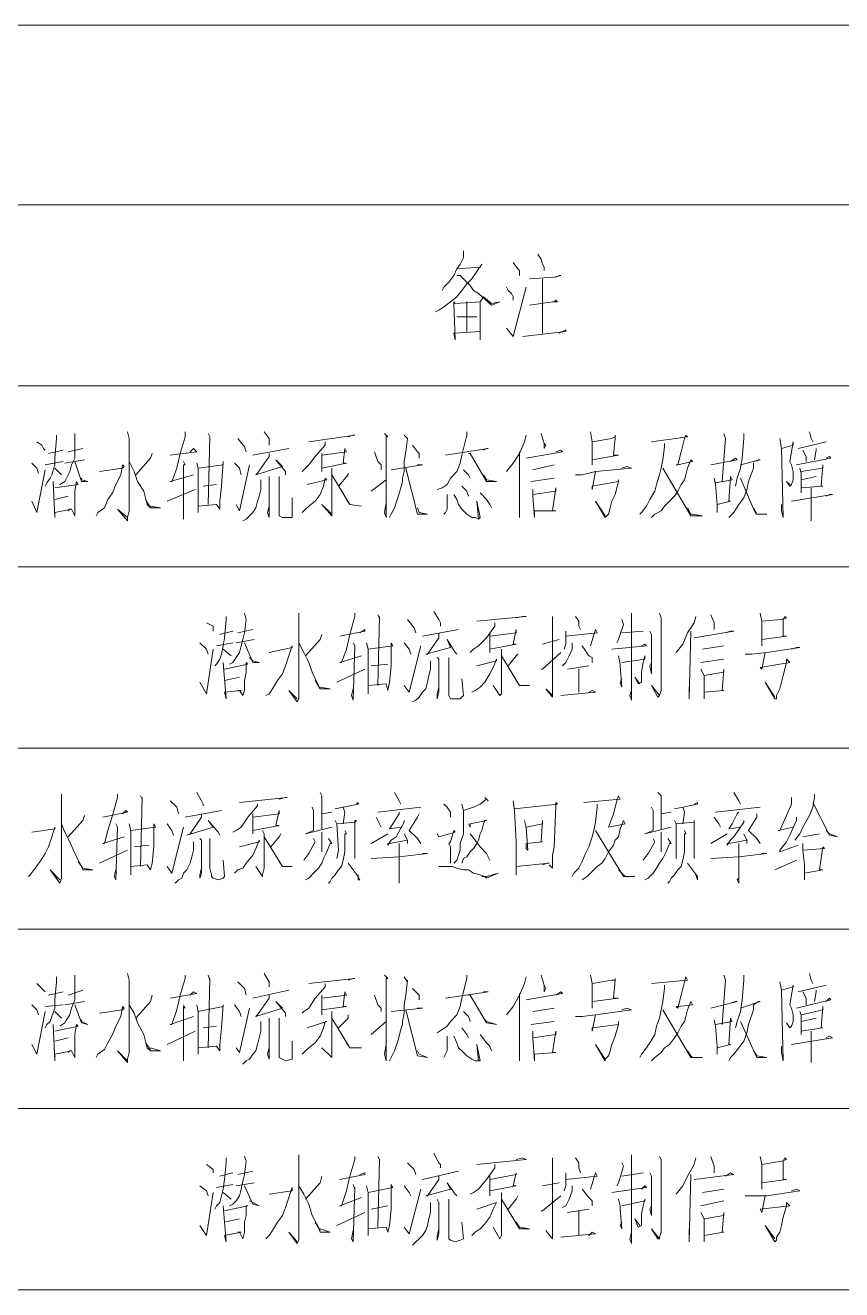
# Model space of a CAD drawing. Header units: millimetres. Extents: x 201 to 11482, y -7821 to 251.
# Drawn here: x 3479.3 to 3510.76, y -5515.76 to -5466.99 of the extents above; entities that cross this region are included whole.
import ezdxf

# ---------------------------------------------------------------- set-up
doc = ezdxf.new("R2010")
doc.units = ezdxf.units.MM

msp = doc.modelspace()

# ---------------------------------------------------------------- linework, layer by layer
at = {"color": 0, "lineweight": 18}
for points in [[(3542.416, -5473.913), (3542.416, -5466.991), (3233.615, -5466.991), (3233.615, -5473.913), (3542.416, -5473.913)], [(3452.754, -5480.898), (3542.416, -5480.898), (3542.416, -5473.913)], [(3496.188, -5475.691), (3496.188, -5475.945), (3496.061, -5476.199), (3495.934, -5476.389), (3495.807, -5476.643), (3495.616, -5476.897), (3495.426, -5477.088), (3495.362, -5477.215)], [(3498.093, -5476.135), (3498.283, -5476.389), (3498.347, -5476.453), (3498.347, -5476.643)], [(3499.045, -5475.818), (3499.172, -5476.008), (3499.236, -5476.199), (3499.299, -5476.326), (3499.299, -5476.453)], [(3495.934, -5476.389), (3496.823, -5476.326), (3496.886, -5476.199), (3496.505, -5476.77), (3496.315, -5476.961), (3496.124, -5477.215), (3495.934, -5477.469), (3495.68, -5477.659), (3495.426, -5477.85), (3495.235, -5477.977), (3495.108, -5478.04)], [(3495.934, -5476.643), (3496.061, -5476.643), (3496.315, -5476.897), (3496.442, -5477.024), (3496.569, -5477.215), (3496.759, -5477.342), (3497.267, -5477.786), (3497.585, -5477.659), (3497.267, -5477.723), (3496.95, -5477.469), (3496.823, -5477.659), (3495.87, -5477.723), (3495.807, -5477.659), (3495.807, -5477.723), (3495.87, -5479.12), (3495.807, -5478.866), (3495.87, -5478.866), (3496.823, -5478.802), (3496.823, -5479.12), (3496.823, -5477.659)], [(3498.728, -5476.77), (3499.68, -5476.707), (3499.934, -5476.643), (3499.871, -5476.643), (3499.744, -5476.707)], [(3497.839, -5478.675), (3498.093, -5478.993), (3498.601, -5477.088)], [(3497.839, -5477.088), (3497.902, -5477.215), (3498.029, -5477.342), (3498.093, -5477.469), (3498.093, -5477.596)], [(3499.236, -5476.77), (3499.236, -5478.866)], [(3498.728, -5477.786), (3499.617, -5477.659), (3499.807, -5477.659), (3499.744, -5477.596), (3499.68, -5477.659)], [(3496.315, -5477.659), (3496.315, -5478.802)], [(3495.934, -5478.231), (3496.696, -5478.231)], [(3498.474, -5478.993), (3500.125, -5478.802), (3500.125, -5478.739), (3499.871, -5478.866)], [(3452.754, -5487.883), (3542.416, -5487.883), (3542.416, -5480.898)], [(3480.503, -5482.803), (3480.503, -5482.93), (3480.44, -5483.692), (3480.44, -5483.946), (3480.313, -5484.327), (3480.249, -5484.454), (3480.122, -5484.644), (3480.059, -5484.771)], [(3481.202, -5482.739), (3481.202, -5482.93), (3481.202, -5483.438), (3481.202, -5483.692), (3481.075, -5483.946), (3481.011, -5484.2), (3480.884, -5484.454), (3480.821, -5484.581), (3480.63, -5484.708)], [(3483.234, -5482.676), (3483.297, -5482.93), (3483.297, -5485.724), (3483.234, -5485.978), (3483.234, -5486.105), (3482.853, -5485.66), (3483.234, -5485.978)], [(3485.456, -5482.676), (3485.456, -5482.866), (3485.266, -5483.501), (3485.139, -5484.073), (3484.948, -5484.581), (3484.885, -5484.581), (3485.774, -5484.327)], [(3486.345, -5482.739), (3486.409, -5482.866), (3486.409, -5482.866), (3486.345, -5485.47)], [(3487.488, -5482.93), (3487.742, -5483.247), (3487.806, -5483.438)], [(3488.504, -5482.676), (3488.695, -5482.93), (3488.695, -5483.057), (3488.695, -5483.184)], [(3490.219, -5483.057), (3491.997, -5482.803), (3491.933, -5482.803), (3491.743, -5482.866)], [(3493.14, -5482.739), (3493.267, -5482.866), (3493.203, -5482.803), (3493.203, -5485.978), (3493.14, -5485.787), (3493.203, -5485.406)], [(3493.902, -5482.803), (3494.029, -5482.93), (3494.029, -5482.93), (3493.965, -5483.438), (3493.902, -5483.819), (3493.902, -5484.2), (3493.838, -5484.454), (3493.838, -5484.581), (3493.775, -5484.835), (3493.648, -5485.216), (3493.521, -5485.597), (3493.394, -5485.851), (3493.33, -5485.978)], [(3496.315, -5482.676), (3496.315, -5482.866), (3496.315, -5482.803), (3496.124, -5483.565), (3496.061, -5483.882), (3495.934, -5484.2), (3495.68, -5484.454), (3495.553, -5484.708), (3495.362, -5484.835), (3495.172, -5484.898)], [(3498.601, -5482.803), (3498.537, -5483.057), (3498.347, -5483.501), (3498.093, -5483.882), (3497.839, -5484.2)], [(3499.172, -5482.739), (3499.299, -5483.12), (3499.363, -5483.184), (3499.299, -5483.311), (3499.299, -5483.12)], [(3501.077, -5482.676), (3501.141, -5483.057), (3501.141, -5483.946), (3501.141, -5483.755), (3502.157, -5483.565), (3501.966, -5483.565), (3502.03, -5482.93), (3502.03, -5482.803), (3502.03, -5482.866), (3501.903, -5482.93), (3501.141, -5483.057)], [(3503.427, -5483.057), (3504.824, -5482.866), (3504.76, -5482.803), (3504.697, -5482.93), (3504.57, -5483.438), (3504.443, -5483.946), (3504.379, -5483.946), (3504.443, -5483.946), (3505.014, -5483.819), (3504.951, -5483.755), (3504.824, -5484.073), (3504.76, -5484.327), (3504.697, -5484.517), (3504.57, -5484.708), (3504.443, -5484.962), (3504.316, -5485.152), (3504.125, -5485.343), (3503.935, -5485.533), (3503.808, -5485.724), (3503.554, -5485.851), (3503.427, -5485.978)], [(3506.221, -5482.739), (3506.284, -5482.93), (3506.157, -5484.581)], [(3506.983, -5482.739), (3506.983, -5482.93), (3506.919, -5483.692), (3506.856, -5484.073), (3506.729, -5484.454), (3506.665, -5484.771)], [(3508.38, -5482.93), (3508.443, -5483.311), (3508.507, -5485.978), (3508.443, -5485.724), (3508.443, -5485.47)], [(3509.523, -5482.676), (3509.586, -5482.93), (3509.65, -5483.057)], [(3479.741, -5483.057), (3479.932, -5483.184), (3479.995, -5483.311), (3480.059, -5483.374)], [(3480.186, -5483.501), (3480.757, -5483.374)], [(3480.948, -5483.438), (3481.519, -5483.311)], [(3484.885, -5483.565), (3485.901, -5483.438), (3485.774, -5483.311), (3485.647, -5483.438)], [(3488.06, -5483.565), (3489.457, -5483.311)], [(3490.854, -5483.057), (3490.854, -5483.184), (3490.473, -5483.628), (3490.219, -5483.946), (3490.028, -5484.136), (3489.965, -5484.2)], [(3490.727, -5483.501), (3490.727, -5484.2), (3490.727, -5484.073), (3491.679, -5483.882), (3491.552, -5483.882), (3491.616, -5483.311), (3491.679, -5483.438), (3490.727, -5483.565)], [(3492.759, -5483.438), (3492.886, -5483.819), (3493.013, -5483.946), (3493.013, -5484.136)], [(3494.219, -5483.184), (3494.41, -5483.438), (3494.473, -5483.501), (3494.473, -5483.692)], [(3495.489, -5483.565), (3497.14, -5483.311), (3497.077, -5483.311), (3496.95, -5483.374)], [(3498.347, -5483.438), (3498.347, -5485.978), (3498.347, -5485.851), (3498.347, -5485.533)], [(3498.601, -5483.692), (3499.998, -5483.438), (3499.934, -5483.374), (3499.744, -5483.438)], [(3503.935, -5483.12), (3503.935, -5483.247), (3503.871, -5483.755), (3503.808, -5484.073), (3503.744, -5484.327), (3503.617, -5484.708), (3503.554, -5484.962), (3503.363, -5485.279), (3503.236, -5485.533), (3503.046, -5485.787), (3502.982, -5485.851)], [(3508.443, -5483.311), (3508.888, -5483.184), (3508.888, -5483.057), (3508.761, -5483.819), (3508.824, -5483.946), (3508.888, -5484.2), (3508.888, -5484.517), (3508.824, -5484.708), (3508.761, -5484.771), (3508.634, -5484.581), (3508.761, -5484.708)], [(3509.078, -5483.311), (3510.158, -5483.057)], [(3509.269, -5483.374), (3509.396, -5483.628), (3509.396, -5483.819)], [(3509.777, -5483.311), (3509.777, -5483.374), (3509.713, -5483.755)], [(3479.551, -5483.882), (3479.741, -5484.073), (3479.805, -5484.263)], [(3480.757, -5483.819), (3480.059, -5483.946)], [(3481.583, -5483.755), (3480.821, -5483.882)], [(3481.202, -5483.819), (3481.456, -5484.581), (3481.71, -5484.581), (3481.456, -5484.517), (3481.456, -5484.454)], [(3482.154, -5484.2), (3483.043, -5484.073), (3483.107, -5484.009), (3483.043, -5483.946), (3482.98, -5484.327), (3482.789, -5484.708), (3482.662, -5485.025), (3482.472, -5485.279), (3482.345, -5485.597), (3482.091, -5485.787), (3482.027, -5485.914)], [(3483.297, -5483.819), (3483.488, -5484.2), (3483.615, -5484.581), (3483.869, -5484.962), (3483.996, -5485.47), (3484.123, -5485.597), (3484.504, -5485.597), (3484.123, -5485.533)], [(3484.186, -5483.501), (3484.123, -5483.692), (3483.551, -5484.327)], [(3485.393, -5483.819), (3485.456, -5483.946), (3485.393, -5483.946), (3485.393, -5486.041), (3485.393, -5485.851), (3485.393, -5485.597)], [(3485.901, -5483.882), (3485.964, -5484.073), (3485.964, -5485.787), (3485.964, -5485.533), (3486.663, -5485.47), (3486.79, -5485.66), (3486.79, -5485.343), (3486.853, -5484.771), (3486.917, -5483.819), (3486.917, -5483.946), (3485.964, -5484.073)], [(3487.361, -5483.882), (3487.552, -5484.073), (3487.615, -5484.327)], [(3487.425, -5485.47), (3487.552, -5485.724), (3487.933, -5483.946)], [(3488.695, -5483.501), (3488.695, -5483.628), (3488.25, -5484.263), (3488.187, -5484.327), (3489.203, -5484.009), (3488.949, -5483.755), (3489.33, -5484.2), (3489.33, -5484.327)], [(3493.394, -5484.136), (3494.6, -5483.946), (3494.537, -5483.946), (3494.41, -5483.946)], [(3496.378, -5483.501), (3496.442, -5483.501), (3497.077, -5484.581), (3497.077, -5484.581), (3497.458, -5484.581), (3497.077, -5484.517), (3496.95, -5484.327)], [(3498.855, -5484.136), (3499.68, -5483.946)], [(3505.713, -5483.946), (3506.729, -5483.755), (3506.665, -5483.692), (3506.475, -5483.819)], [(3507.364, -5483.882), (3507.364, -5484.073), (3507.173, -5484.581), (3507.11, -5484.898), (3506.983, -5485.216), (3506.792, -5485.47), (3506.602, -5485.787), (3506.475, -5485.914), (3506.411, -5485.978)], [(3506.856, -5483.946), (3507.618, -5483.755), (3507.554, -5483.755), (3507.364, -5483.819)], [(3509.015, -5483.946), (3510.348, -5483.692), (3510.285, -5483.628), (3510.158, -5483.692)], [(3509.142, -5484.073), (3509.205, -5484.263), (3509.205, -5484.517), (3509.205, -5485.025), (3509.205, -5484.835), (3510.031, -5484.771), (3509.967, -5484.771), (3510.031, -5483.946), (3510.031, -5484.073), (3509.205, -5484.2)], [(3479.551, -5485.343), (3479.741, -5485.787), (3480.059, -5484.136)], [(3480.44, -5484.073), (3480.694, -5484.327)], [(3488.695, -5484.39), (3488.695, -5484.517), (3488.695, -5485.724), (3488.695, -5485.978), (3488.631, -5485.787), (3488.695, -5485.533)], [(3489.076, -5484.39), (3489.076, -5485.597), (3489.076, -5485.787), (3489.076, -5485.914), (3489.203, -5485.978), (3489.33, -5485.978), (3489.584, -5485.978), (3489.584, -5485.914), (3489.584, -5485.216)], [(3491.108, -5484.073), (3491.108, -5484.2), (3491.108, -5485.597), (3491.108, -5485.787), (3491.108, -5485.914), (3490.727, -5485.47), (3491.108, -5485.851)], [(3491.108, -5484.327), (3491.806, -5485.47), (3492.251, -5485.533), (3491.806, -5485.47), (3491.679, -5485.279)], [(3491.743, -5484.263), (3491.743, -5484.327), (3491.362, -5484.771)], [(3493.965, -5484.073), (3494.41, -5485.851), (3494.791, -5485.851), (3494.473, -5485.787), (3494.41, -5485.597)], [(3496.188, -5484.136), (3496.378, -5484.327), (3496.442, -5484.454)], [(3500.506, -5484.327), (3500.76, -5484.327), (3501.268, -5484.2), (3502.665, -5484.073), (3502.474, -5484.009), (3502.284, -5484.073)], [(3501.268, -5484.2), (3501.141, -5484.898), (3501.141, -5484.771), (3502.157, -5484.581), (3502.157, -5484.517), (3502.157, -5484.581), (3502.03, -5485.089), (3501.903, -5485.343), (3501.839, -5485.597), (3501.776, -5485.851), (3501.649, -5485.978), (3501.649, -5485.978), (3501.268, -5485.343), (3501.649, -5485.914)], [(3503.871, -5484.073), (3504.951, -5485.914), (3505.395, -5485.914), (3505.014, -5485.851), (3504.951, -5485.851), (3504.824, -5485.597)], [(3505.84, -5484.454), (3505.903, -5484.708), (3505.967, -5485.47), (3505.967, -5485.787), (3505.967, -5485.47), (3506.475, -5485.343), (3506.411, -5485.343), (3506.475, -5484.39), (3506.538, -5484.517), (3505.903, -5484.644)], [(3509.777, -5484.39), (3509.205, -5484.517)], [(3480.376, -5484.581), (3480.44, -5485.978), (3480.44, -5485.787), (3481.075, -5485.66), (3481.011, -5485.66), (3480.948, -5485.724)], [(3480.44, -5484.835), (3481.329, -5484.708), (3481.265, -5484.581), (3481.202, -5484.962), (3481.202, -5485.279), (3481.202, -5485.533), (3481.202, -5485.724), (3481.202, -5485.914), (3481.075, -5485.66)], [(3484.758, -5485.343), (3485.837, -5484.898)], [(3486.155, -5484.771), (3486.663, -5484.708)], [(3488.377, -5484.517), (3488.377, -5484.644), (3488.377, -5484.898), (3488.314, -5485.152), (3488.25, -5485.343), (3488.187, -5485.597), (3488.06, -5485.787), (3487.933, -5485.914), (3487.806, -5486.041), (3487.679, -5486.105)], [(3490.155, -5484.708), (3490.917, -5484.517), (3490.854, -5484.454), (3490.79, -5484.771), (3490.663, -5485.089), (3490.473, -5485.343), (3490.219, -5485.533), (3490.092, -5485.66), (3489.965, -5485.787)], [(3492.632, -5484.962), (3493.203, -5484.517)], [(3496.124, -5484.771), (3496.315, -5484.962), (3496.378, -5485.152)], [(3499.68, -5484.454), (3498.791, -5484.581)], [(3498.855, -5484.898), (3498.855, -5485.152), (3498.918, -5485.978), (3498.918, -5485.724), (3499.744, -5485.724), (3499.617, -5485.724), (3499.744, -5484.835), (3499.744, -5484.962), (3498.855, -5485.089)], [(3506.856, -5484.454), (3507.237, -5485.343), (3507.427, -5485.787), (3507.491, -5485.851), (3507.872, -5485.851), (3507.491, -5485.851), (3507.364, -5485.597)], [(3509.586, -5484.835), (3509.586, -5486.105), (3509.586, -5485.851), (3509.586, -5485.724)], [(3480.948, -5485.152), (3480.44, -5485.279)], [(3483.932, -5485.279), (3484.123, -5485.597)], [(3495.553, -5485.089), (3495.553, -5485.47), (3495.553, -5485.66), (3495.489, -5485.787), (3495.426, -5485.851)], [(3495.807, -5485.089), (3495.934, -5485.279), (3495.997, -5485.47), (3495.997, -5485.47), (3496.124, -5485.66), (3496.251, -5485.787), (3496.315, -5485.851), (3496.505, -5485.978), (3496.632, -5485.978), (3496.759, -5486.041), (3496.823, -5485.978), (3496.696, -5485.343), (3496.759, -5486.041)], [(3496.823, -5485.025), (3497.077, -5485.279), (3497.204, -5485.47), (3497.267, -5485.597)], [(3508.824, -5485.343), (3510.412, -5485.089), (3510.285, -5485.089), (3510.158, -5485.152)], [(3452.754, -5494.868), (3542.416, -5494.868), (3542.416, -5487.883)], [(3487.044, -5489.788), (3487.044, -5489.915), (3486.98, -5490.613), (3486.917, -5490.931), (3486.853, -5491.248), (3486.79, -5491.439), (3486.663, -5491.629), (3486.599, -5491.693)], [(3487.742, -5489.661), (3487.806, -5489.915), (3487.742, -5490.423), (3487.679, -5490.677), (3487.615, -5490.931), (3487.552, -5491.185), (3487.425, -5491.375), (3487.298, -5491.566), (3487.171, -5491.629)], [(3489.838, -5489.661), (3489.838, -5489.915), (3489.838, -5492.709), (3489.838, -5492.963), (3489.774, -5493.09), (3489.457, -5492.645), (3489.774, -5492.963)], [(3491.997, -5489.661), (3491.997, -5489.788), (3491.806, -5490.486), (3491.679, -5491.058), (3491.489, -5491.566), (3491.425, -5491.566), (3492.251, -5491.312)], [(3492.886, -5489.724), (3492.949, -5489.851), (3492.949, -5489.788), (3492.886, -5492.455)], [(3495.045, -5489.597), (3495.235, -5489.915), (3495.299, -5490.042), (3495.299, -5490.169)], [(3496.696, -5489.978), (3498.601, -5489.788), (3498.474, -5489.788), (3498.22, -5489.851)], [(3499.617, -5489.788), (3499.617, -5489.915), (3499.617, -5492.709), (3499.617, -5492.836), (3499.617, -5492.899), (3499.363, -5492.582), (3499.617, -5492.836)], [(3500.506, -5489.788), (3500.633, -5489.978), (3500.633, -5490.042), (3500.633, -5490.169), (3500.696, -5490.296)], [(3502.665, -5489.661), (3502.665, -5489.788), (3502.665, -5493.026), (3502.601, -5492.836), (3502.665, -5492.645)], [(3503.744, -5489.661), (3503.808, -5489.851), (3503.808, -5492.455), (3503.808, -5492.645), (3503.744, -5492.836), (3503.744, -5492.836), (3503.681, -5492.899), (3503.427, -5492.455), (3503.744, -5492.836)], [(3505.141, -5489.788), (3505.078, -5490.042), (3504.824, -5490.423), (3504.633, -5490.867), (3504.379, -5491.185)], [(3505.713, -5489.724), (3505.84, -5490.042), (3505.84, -5490.169), (3505.84, -5490.296), (3505.84, -5490.042)], [(3507.618, -5489.661), (3507.681, -5489.978), (3507.681, -5490.931), (3507.681, -5490.677), (3508.634, -5490.55), (3508.507, -5490.55), (3508.507, -5489.915), (3508.57, -5489.788), (3508.634, -5489.851), (3508.443, -5489.915), (3507.681, -5489.978)], [(3486.282, -5490.042), (3486.536, -5490.169), (3486.536, -5490.296), (3486.536, -5490.359)], [(3487.488, -5490.423), (3488.06, -5490.296)], [(3491.425, -5490.55), (3492.378, -5490.359), (3492.378, -5490.296), (3492.187, -5490.423)], [(3494.029, -5489.915), (3494.283, -5490.232), (3494.346, -5490.423)], [(3494.6, -5490.55), (3495.997, -5490.296)], [(3497.394, -5490.042), (3497.394, -5490.169), (3497.077, -5490.613), (3496.759, -5490.931), (3496.569, -5491.058), (3496.442, -5491.185)], [(3497.204, -5490.423), (3497.204, -5491.185), (3497.204, -5491.058), (3498.22, -5490.867), (3498.093, -5490.867), (3498.22, -5490.296), (3498.22, -5490.423), (3497.204, -5490.55)], [(3500.125, -5490.55), (3501.331, -5490.423), (3501.268, -5490.296), (3501.077, -5490.931)], [(3502.284, -5489.915), (3502.347, -5490.105), (3502.157, -5490.677), (3502.093, -5490.804)], [(3486.79, -5490.486), (3487.298, -5490.359)], [(3488.123, -5490.677), (3487.425, -5490.804)], [(3490.727, -5490.486), (3490.663, -5490.677), (3490.092, -5491.312)], [(3495.235, -5490.423), (3495.235, -5490.613), (3494.791, -5491.248), (3494.727, -5491.248), (3495.68, -5490.994), (3495.553, -5490.677), (3495.87, -5491.185), (3495.934, -5491.248)], [(3499.236, -5490.867), (3499.871, -5490.677)], [(3500.125, -5490.359), (3500.125, -5490.55), (3500.125, -5490.677), (3500.125, -5490.867), (3500.061, -5491.058)], [(3502.284, -5490.423), (3503.109, -5490.359)], [(3503.363, -5490.359), (3503.427, -5490.486), (3503.427, -5492.01), (3503.363, -5491.693), (3503.427, -5491.566)], [(3504.951, -5490.359), (3504.887, -5492.963), (3504.887, -5492.836), (3504.887, -5492.518)], [(3505.078, -5490.613), (3506.602, -5490.359), (3506.475, -5490.359), (3506.284, -5490.423)], [(3486.028, -5490.804), (3486.282, -5491.058), (3486.345, -5491.248)], [(3486.028, -5492.328), (3486.282, -5492.772), (3486.536, -5491.058)], [(3487.298, -5490.804), (3486.663, -5490.931)], [(3486.917, -5491.058), (3487.234, -5491.312)], [(3487.742, -5490.804), (3488.06, -5491.566), (3488.314, -5491.566), (3488.06, -5491.502), (3487.933, -5491.375)], [(3488.695, -5491.185), (3489.584, -5490.994), (3489.584, -5490.994), (3489.584, -5490.931), (3489.457, -5491.312), (3489.33, -5491.693), (3489.203, -5492.01), (3489.012, -5492.264), (3488.822, -5492.582), (3488.695, -5492.772), (3488.568, -5492.836)], [(3489.838, -5490.804), (3490.028, -5491.185), (3490.219, -5491.566), (3490.346, -5491.947), (3490.6, -5492.455), (3490.663, -5492.582), (3491.044, -5492.582), (3490.663, -5492.518)], [(3491.933, -5490.804), (3491.997, -5490.931), (3491.933, -5493.026), (3491.87, -5492.836), (3491.933, -5492.582)], [(3492.441, -5490.804), (3492.505, -5491.058), (3492.505, -5492.772), (3492.505, -5492.455), (3493.203, -5492.391), (3493.267, -5492.645), (3493.33, -5492.328), (3493.394, -5491.693), (3493.394, -5490.804), (3493.457, -5490.931), (3492.505, -5491.058)], [(3493.902, -5490.804), (3494.092, -5491.058), (3494.156, -5491.248)], [(3493.902, -5492.455), (3494.092, -5492.709), (3494.537, -5490.931)], [(3497.648, -5491.058), (3497.648, -5491.185), (3497.648, -5492.582), (3497.648, -5492.772), (3497.585, -5492.836), (3497.331, -5492.455), (3497.585, -5492.836)], [(3498.283, -5491.248), (3498.22, -5491.312), (3497.902, -5491.693)], [(3499.172, -5491.82), (3499.236, -5491.82), (3499.934, -5491.185)], [(3500.379, -5490.804), (3500.379, -5491.058), (3500.252, -5491.312), (3500.125, -5491.566), (3499.998, -5491.693)], [(3500.76, -5490.931), (3501.014, -5491.312), (3501.141, -5491.375), (3501.141, -5491.566)], [(3501.903, -5491.058), (3503.236, -5490.931), (3503.173, -5490.867), (3503.046, -5490.931)], [(3505.395, -5491.058), (3506.221, -5490.931)], [(3507.046, -5491.248), (3507.3, -5491.248), (3507.872, -5491.185), (3509.142, -5490.994), (3509.015, -5490.994), (3508.824, -5491.058)], [(3507.808, -5491.185), (3507.681, -5491.82), (3507.618, -5491.756), (3508.761, -5491.566), (3508.634, -5491.439), (3508.634, -5491.566), (3508.507, -5492.074), (3508.443, -5492.328), (3508.38, -5492.582), (3508.253, -5492.836), (3508.253, -5492.963), (3508.189, -5492.963), (3507.808, -5492.328), (3508.189, -5492.899)], [(3486.917, -5491.566), (3487.044, -5492.963), (3486.98, -5492.709), (3487.615, -5492.645), (3487.552, -5492.645), (3487.488, -5492.645)], [(3486.98, -5491.82), (3487.869, -5491.629), (3487.806, -5491.566), (3487.806, -5491.947), (3487.742, -5492.264), (3487.742, -5492.518), (3487.742, -5492.645), (3487.679, -5492.836), (3487.552, -5492.645)], [(3492.632, -5491.693), (3493.267, -5491.629)], [(3494.918, -5491.502), (3494.918, -5491.629), (3494.918, -5491.82), (3494.854, -5492.074), (3494.791, -5492.328), (3494.727, -5492.582), (3494.6, -5492.709), (3494.473, -5492.899), (3494.346, -5493.026), (3494.219, -5493.09)], [(3495.172, -5491.375), (3495.235, -5491.439), (3495.235, -5492.709), (3495.172, -5492.963), (3495.172, -5492.772), (3495.235, -5492.518)], [(3495.616, -5491.375), (3495.616, -5492.582), (3495.616, -5492.772), (3495.616, -5492.836), (3495.68, -5492.963), (3495.87, -5492.963), (3496.061, -5492.963), (3496.188, -5492.836), (3496.124, -5492.201)], [(3496.696, -5491.693), (3497.458, -5491.502), (3497.458, -5491.439), (3497.331, -5491.756), (3497.204, -5492.01), (3497.013, -5492.328), (3496.823, -5492.518), (3496.632, -5492.645), (3496.505, -5492.709)], [(3497.648, -5491.312), (3498.347, -5492.455), (3498.728, -5492.455), (3498.347, -5492.455), (3498.22, -5492.264)], [(3500.188, -5491.82), (3501.014, -5491.693)], [(3502.157, -5491.312), (3502.22, -5491.629), (3502.22, -5491.693), (3502.284, -5492.518), (3502.22, -5492.328), (3502.284, -5492.201)], [(3502.284, -5491.566), (3503.173, -5491.439), (3503.173, -5491.312), (3503.109, -5491.566), (3503.046, -5491.947), (3503.046, -5492.201), (3503.046, -5492.328), (3502.919, -5492.391), (3502.792, -5492.137), (3502.982, -5492.391)], [(3506.221, -5491.439), (3505.332, -5491.566)], [(3487.552, -5492.137), (3486.98, -5492.264)], [(3491.298, -5492.328), (3492.378, -5491.82)], [(3500.633, -5491.82), (3500.633, -5492.709)], [(3505.332, -5491.82), (3505.459, -5492.074), (3505.459, -5492.963), (3505.459, -5492.709), (3506.221, -5492.645), (3506.157, -5492.645), (3506.221, -5491.82), (3506.221, -5491.947), (3505.459, -5492.074)], [(3490.473, -5492.264), (3490.663, -5492.582)], [(3499.934, -5492.836), (3501.268, -5492.709), (3501.141, -5492.645), (3501.014, -5492.709)], [(3452.754, -5501.853), (3542.416, -5501.853), (3542.416, -5494.868)], [(3485.901, -5496.582), (3486.091, -5496.9), (3486.155, -5497.027), (3486.155, -5497.09)], [(3490.663, -5496.582), (3490.727, -5496.709), (3490.727, -5496.709), (3490.727, -5497.979)], [(3493.521, -5496.582), (3493.711, -5496.9), (3493.775, -5497.027)], [(3503.681, -5496.582), (3503.808, -5496.709), (3503.808, -5496.709), (3503.808, -5497.979)], [(3506.602, -5496.582), (3506.792, -5496.9), (3506.856, -5497.027)], [(3480.694, -5496.646), (3480.694, -5496.9), (3480.694, -5499.694), (3480.694, -5499.884), (3480.63, -5500.075), (3480.249, -5499.567), (3480.63, -5499.948)], [(3482.853, -5496.646), (3482.853, -5496.773), (3482.662, -5497.471), (3482.472, -5498.043), (3482.345, -5498.551), (3482.281, -5498.551), (3483.107, -5498.297)], [(3483.742, -5496.709), (3483.805, -5496.836), (3483.805, -5496.773), (3483.742, -5499.44)], [(3484.885, -5496.9), (3485.139, -5497.154), (3485.202, -5497.408)], [(3488.25, -5497.027), (3488.25, -5497.09), (3487.869, -5497.535), (3487.615, -5497.916), (3487.425, -5498.043), (3487.298, -5498.106)], [(3487.552, -5496.963), (3489.393, -5496.773), (3489.33, -5496.773), (3489.076, -5496.836)], [(3492.06, -5497.027), (3492.124, -5496.963), (3492.124, -5497.027), (3491.235, -5497.217), (3491.552, -5497.154), (3491.616, -5497.344), (3491.552, -5497.789)], [(3495.426, -5497.027), (3495.553, -5497.154), (3495.68, -5497.344), (3495.68, -5497.535)], [(3497.013, -5496.773), (3497.14, -5496.9), (3497.077, -5496.836), (3496.823, -5497.027), (3496.569, -5497.154), (3496.188, -5497.281), (3496.124, -5497.027), (3496.188, -5497.281), (3496.188, -5497.598), (3496.188, -5497.852), (3496.188, -5498.17), (3496.188, -5498.17), (3496.124, -5498.36), (3496.061, -5498.551), (3496.061, -5498.805), (3495.997, -5498.995), (3495.934, -5499.186), (3495.807, -5499.313)], [(3498.093, -5496.9), (3498.156, -5497.281), (3498.22, -5498.487), (3498.22, -5499.757), (3498.22, -5499.44), (3499.49, -5499.313), (3499.426, -5499.313), (3499.236, -5499.376)], [(3498.156, -5497.217), (3499.807, -5497.027), (3499.744, -5496.963), (3499.744, -5497.09), (3499.68, -5498.678), (3499.617, -5498.995), (3499.617, -5499.186), (3499.617, -5499.44), (3499.617, -5499.503), (3499.49, -5499.376)], [(3501.331, -5497.027), (3501.331, -5497.154), (3501.268, -5497.725), (3501.204, -5498.043), (3501.141, -5498.297), (3501.014, -5498.678), (3500.887, -5498.932), (3500.76, -5499.249), (3500.633, -5499.503), (3500.442, -5499.694), (3500.379, -5499.821)], [(3500.823, -5496.963), (3502.22, -5496.836), (3502.157, -5496.709), (3502.093, -5496.9), (3501.966, -5497.408), (3501.776, -5497.916), (3501.776, -5497.916), (3501.776, -5497.916), (3502.411, -5497.789), (3502.347, -5497.662), (3502.22, -5497.979), (3502.157, -5498.297), (3502.03, -5498.424), (3501.966, -5498.614), (3501.776, -5498.868), (3501.649, -5499.122), (3501.522, -5499.313), (3501.331, -5499.44), (3501.141, -5499.63), (3500.95, -5499.821), (3500.76, -5499.948)], [(3505.078, -5497.027), (3505.205, -5496.963), (3505.205, -5497.027), (3504.316, -5497.217), (3504.633, -5497.154), (3504.697, -5497.344), (3504.633, -5497.789)], [(3508.824, -5496.773), (3508.824, -5497.027), (3508.634, -5497.471), (3508.38, -5498.043), (3508.316, -5498.043), (3508.888, -5497.916)], [(3509.713, -5496.646), (3509.713, -5496.773), (3509.65, -5497.154), (3509.523, -5497.471), (3509.269, -5497.916), (3509.142, -5498.17), (3508.951, -5498.424)], [(3509.65, -5496.963), (3510.285, -5498.233), (3510.602, -5498.297), (3510.285, -5498.17), (3510.158, -5498.043)], [(3481.583, -5497.471), (3481.519, -5497.662), (3480.948, -5498.297)], [(3482.281, -5497.535), (3483.234, -5497.344), (3483.17, -5497.281), (3483.043, -5497.408)], [(3485.456, -5497.535), (3486.853, -5497.281)], [(3486.091, -5497.408), (3486.091, -5497.535), (3485.647, -5498.17), (3485.52, -5498.233), (3486.536, -5497.916), (3486.345, -5497.662), (3486.726, -5498.106), (3486.79, -5498.233)], [(3488.06, -5497.408), (3488.06, -5498.17), (3488.06, -5498.043), (3489.076, -5497.852), (3488.949, -5497.852), (3489.076, -5497.281), (3489.076, -5497.408), (3488.06, -5497.535)], [(3490.346, -5497.154), (3490.409, -5497.281), (3490.409, -5497.281), (3490.409, -5498.043), (3490.092, -5498.17), (3491.108, -5497.916)], [(3490.727, -5497.408), (3491.108, -5497.344)], [(3492.822, -5497.535), (3492.949, -5497.789), (3493.013, -5497.916)], [(3492.886, -5497.344), (3494.537, -5497.154)], [(3493.711, -5497.344), (3493.711, -5497.408), (3493.457, -5497.789), (3493.33, -5497.979), (3493.775, -5497.916)], [(3494.473, -5497.408), (3494.41, -5497.535), (3494.092, -5498.043), (3494.41, -5498.36), (3494.537, -5498.551)], [(3503.427, -5497.154), (3503.49, -5497.281), (3503.49, -5497.281), (3503.49, -5498.043), (3503.173, -5498.17), (3504.189, -5497.916)], [(3503.808, -5497.408), (3504.189, -5497.344)], [(3505.84, -5497.535), (3506.03, -5497.789), (3506.094, -5497.916)], [(3505.903, -5497.344), (3507.618, -5497.154)], [(3506.792, -5497.344), (3506.729, -5497.408), (3506.538, -5497.789), (3506.411, -5497.979), (3506.856, -5497.916)], [(3507.491, -5497.408), (3507.491, -5497.535), (3507.173, -5498.043), (3507.491, -5498.36), (3507.618, -5498.551)], [(3509.015, -5497.535), (3509.015, -5497.662), (3508.761, -5498.233), (3508.634, -5498.487), (3508.38, -5498.805), (3508.38, -5498.868), (3509.078, -5498.614)], [(3479.551, -5498.106), (3480.44, -5497.979), (3480.44, -5497.916), (3480.44, -5497.916), (3480.313, -5498.297), (3480.186, -5498.678), (3480.059, -5498.932), (3479.868, -5499.249), (3479.678, -5499.503), (3479.487, -5499.757), (3479.424, -5499.821)], [(3480.694, -5497.789), (3480.821, -5498.106), (3481.011, -5498.487), (3481.202, -5498.932), (3481.456, -5499.44), (3481.519, -5499.567), (3481.9, -5499.567), (3481.519, -5499.503)], [(3482.789, -5497.789), (3482.853, -5497.916), (3482.789, -5499.948), (3482.726, -5499.821), (3482.789, -5499.567)], [(3483.297, -5497.789), (3483.361, -5498.043), (3483.361, -5499.757), (3483.361, -5499.44), (3483.996, -5499.376), (3484.123, -5499.567), (3484.186, -5499.313), (3484.25, -5498.678), (3484.25, -5497.789), (3484.313, -5497.916), (3483.361, -5498.043)], [(3484.758, -5497.789), (3484.948, -5498.043), (3485.012, -5498.233)], [(3484.758, -5499.44), (3484.948, -5499.694), (3485.393, -5497.916)], [(3488.441, -5498.043), (3488.504, -5498.17), (3488.504, -5499.503), (3488.441, -5499.757), (3488.441, -5499.821), (3488.187, -5499.44), (3488.441, -5499.821)], [(3491.616, -5498.043), (3491.679, -5498.17), (3491.616, -5498.17), (3491.616, -5498.551), (3491.616, -5498.868), (3491.552, -5499.186), (3491.489, -5499.44), (3491.362, -5499.567), (3491.235, -5499.757), (3491.108, -5499.884), (3491.044, -5500.011), (3490.981, -5500.075)], [(3491.298, -5499.122), (3491.362, -5498.805), (3491.298, -5497.789), (3491.235, -5497.662), (3491.298, -5497.789), (3491.997, -5497.725), (3492.06, -5497.662), (3491.997, -5497.662), (3491.997, -5498.551), (3491.997, -5498.805), (3491.997, -5499.122)], [(3493.902, -5497.662), (3493.902, -5497.725), (3493.584, -5498.297), (3493.394, -5498.424), (3493.267, -5498.614), (3493.267, -5498.551), (3493.33, -5498.551), (3494.029, -5498.424), (3494.029, -5498.551), (3494.029, -5498.424), (3493.902, -5498.17)], [(3495.172, -5498.17), (3495.235, -5498.297), (3495.87, -5498.106), (3495.807, -5498.043), (3495.68, -5498.487), (3495.616, -5498.551), (3495.68, -5498.678), (3495.68, -5498.805), (3495.68, -5498.932), (3495.68, -5499.059), (3495.68, -5499.186), (3495.68, -5499.313)], [(3496.378, -5497.789), (3496.442, -5497.916), (3496.442, -5497.789), (3497.077, -5497.662), (3497.013, -5497.662), (3496.95, -5497.789), (3496.886, -5498.043), (3496.823, -5498.17), (3496.759, -5498.424), (3496.696, -5498.551), (3496.569, -5498.741), (3496.442, -5498.868), (3496.315, -5499.059), (3496.188, -5499.122), (3496.124, -5499.313)], [(3498.537, -5497.662), (3498.601, -5497.916), (3498.664, -5498.805), (3498.601, -5498.741), (3498.601, -5498.551), (3499.236, -5498.487), (3499.172, -5498.487), (3499.236, -5497.662), (3499.236, -5497.725), (3499.236, -5497.789), (3498.601, -5497.916)], [(3501.268, -5498.043), (3502.347, -5499.821), (3502.792, -5499.821), (3502.411, -5499.821), (3502.347, -5499.757), (3502.157, -5499.567)], [(3504.697, -5498.043), (3504.76, -5498.17), (3504.697, -5498.17), (3504.697, -5498.551), (3504.697, -5498.868), (3504.633, -5499.186), (3504.57, -5499.44), (3504.443, -5499.567), (3504.316, -5499.757), (3504.189, -5499.884), (3504.125, -5500.011), (3504.062, -5500.075)], [(3504.379, -5499.122), (3504.379, -5498.805), (3504.379, -5497.789), (3504.316, -5497.662), (3504.379, -5497.789), (3505.078, -5497.725), (3505.078, -5497.662), (3505.078, -5498.551), (3505.078, -5498.805), (3505.078, -5499.122)], [(3506.983, -5497.662), (3506.983, -5497.725), (3506.602, -5498.297), (3506.475, -5498.424), (3506.348, -5498.614), (3506.348, -5498.551), (3506.411, -5498.551), (3507.11, -5498.424), (3507.11, -5498.551), (3507.11, -5498.424), (3506.983, -5498.17)], [(3485.774, -5498.487), (3485.774, -5498.551), (3485.774, -5498.805), (3485.71, -5499.059), (3485.647, -5499.313), (3485.52, -5499.567), (3485.393, -5499.694), (3485.329, -5499.884), (3485.202, -5499.948), (3485.075, -5500.075)], [(3486.028, -5498.36), (3486.091, -5498.424), (3486.091, -5499.694), (3486.028, -5499.884), (3486.028, -5499.757), (3486.091, -5499.503)], [(3486.409, -5498.36), (3486.409, -5499.503), (3486.472, -5499.757), (3486.472, -5499.821), (3486.536, -5499.884), (3486.726, -5499.948), (3486.917, -5499.884), (3486.98, -5499.821), (3486.917, -5499.186)], [(3487.552, -5498.678), (3488.314, -5498.487), (3488.314, -5498.424), (3488.187, -5498.741), (3488.06, -5498.995), (3487.806, -5499.313), (3487.679, -5499.503), (3487.488, -5499.567), (3487.361, -5499.694)], [(3488.504, -5498.297), (3489.203, -5499.44), (3489.584, -5499.44), (3489.203, -5499.44), (3489.076, -5499.249)], [(3489.139, -5498.17), (3489.076, -5498.297), (3488.758, -5498.678)], [(3490.409, -5498.36), (3490.473, -5498.487), (3490.219, -5498.932), (3490.028, -5499.186)], [(3490.981, -5498.36), (3491.108, -5498.551), (3491.044, -5498.551), (3490.917, -5498.868), (3490.79, -5499.122), (3490.727, -5499.313), (3490.6, -5499.503), (3490.409, -5499.694), (3490.219, -5499.884), (3490.092, -5499.948)], [(3490.727, -5498.106), (3490.727, -5498.233), (3490.727, -5498.868), (3490.727, -5498.805)], [(3492.632, -5498.551), (3493.267, -5498.17)], [(3493.711, -5498.551), (3493.711, -5498.678), (3493.711, -5499.884), (3493.711, -5500.075), (3493.711, -5499.948), (3493.711, -5499.884)], [(3496.442, -5498.17), (3496.632, -5498.424), (3496.823, -5498.678), (3497.077, -5498.932), (3497.204, -5499.186)], [(3503.49, -5498.36), (3503.554, -5498.487), (3503.3, -5498.932), (3503.109, -5499.186)], [(3504.062, -5498.36), (3504.189, -5498.551), (3504.125, -5498.551), (3503.998, -5498.868), (3503.871, -5499.122), (3503.744, -5499.313), (3503.617, -5499.503), (3503.49, -5499.694), (3503.3, -5499.884), (3503.173, -5499.948)], [(3503.808, -5498.106), (3503.808, -5498.233), (3503.808, -5498.868), (3503.808, -5498.805)], [(3505.713, -5498.551), (3506.348, -5498.17)], [(3506.792, -5498.551), (3506.792, -5498.678), (3506.792, -5499.884), (3506.792, -5500.075), (3506.729, -5499.948), (3506.792, -5499.884)], [(3509.904, -5498.17), (3509.269, -5498.297)], [(3509.269, -5498.551), (3509.269, -5498.805), (3509.332, -5499.376), (3509.332, -5499.948), (3509.332, -5499.694), (3510.031, -5499.567), (3509.904, -5499.567), (3510.031, -5498.678), (3510.094, -5498.741), (3509.269, -5498.805)], [(3482.154, -5499.313), (3483.234, -5498.805)], [(3483.488, -5498.678), (3484.059, -5498.614)], [(3492.632, -5499.122), (3493.711, -5499.059), (3494.791, -5498.932), (3494.791, -5498.932), (3494.6, -5498.932)], [(3505.713, -5499.122), (3506.792, -5499.059), (3507.872, -5498.932), (3507.872, -5498.932), (3507.681, -5498.932)], [(3481.329, -5499.249), (3481.519, -5499.503)], [(3491.743, -5499.313), (3492.124, -5499.821), (3492.187, -5499.948), (3492.124, -5499.948), (3492.124, -5499.757)], [(3495.235, -5499.44), (3495.362, -5499.44), (3495.553, -5499.44), (3495.743, -5499.44), (3495.934, -5499.503), (3496.188, -5499.567), (3496.378, -5499.567), (3496.569, -5499.694), (3496.823, -5499.757), (3497.013, -5499.821), (3497.077, -5499.884), (3497.521, -5499.694), (3497.077, -5499.821), (3496.95, -5499.821), (3496.886, -5499.821)], [(3504.824, -5499.313), (3505.205, -5499.821), (3505.205, -5499.948), (3505.205, -5499.948), (3505.141, -5499.757)], [(3508.189, -5499.567), (3509.015, -5499.186)], [(3452.754, -5508.774), (3542.416, -5508.774), (3542.416, -5501.853)], [(3479.741, -5503.948), (3479.932, -5504.139), (3479.995, -5504.202), (3480.059, -5504.266)], [(3480.503, -5503.694), (3480.503, -5503.885), (3480.44, -5504.583), (3480.44, -5504.901), (3480.313, -5505.218), (3480.249, -5505.409), (3480.122, -5505.536), (3480.059, -5505.663)], [(3481.202, -5503.631), (3481.202, -5503.821), (3481.202, -5504.393), (3481.202, -5504.583), (3481.075, -5504.901), (3481.011, -5505.155), (3480.884, -5505.345), (3480.821, -5505.472), (3480.63, -5505.599)], [(3483.234, -5503.567), (3483.297, -5503.821), (3483.297, -5506.615), (3483.234, -5506.869), (3483.234, -5506.996), (3482.853, -5506.552), (3483.234, -5506.933)], [(3485.456, -5503.631), (3485.456, -5503.758), (3485.266, -5504.393), (3485.139, -5504.964), (3484.948, -5505.536), (3484.885, -5505.536), (3485.774, -5505.218)], [(3486.345, -5503.631), (3486.409, -5503.821), (3486.409, -5503.758), (3486.345, -5506.425)], [(3487.488, -5503.885), (3487.742, -5504.139), (3487.806, -5504.393)], [(3488.504, -5503.567), (3488.695, -5503.885), (3488.695, -5503.948), (3488.695, -5504.075)], [(3490.854, -5503.948), (3490.854, -5504.075), (3490.473, -5504.52), (3490.219, -5504.901), (3490.028, -5505.028), (3489.965, -5505.091)], [(3490.219, -5503.948), (3491.997, -5503.758), (3491.933, -5503.758), (3491.743, -5503.821)], [(3493.14, -5503.631), (3493.267, -5503.758), (3493.203, -5503.758), (3493.203, -5506.933), (3493.14, -5506.679), (3493.203, -5506.298)], [(3493.902, -5503.694), (3494.029, -5503.885), (3494.029, -5503.821), (3493.965, -5504.393), (3493.902, -5504.774), (3493.902, -5505.091), (3493.838, -5505.409), (3493.838, -5505.536), (3493.775, -5505.726), (3493.648, -5506.171), (3493.521, -5506.552), (3493.394, -5506.806), (3493.33, -5506.933)], [(3496.315, -5503.631), (3496.315, -5503.758), (3496.315, -5503.758), (3496.124, -5504.52), (3496.061, -5504.837), (3495.934, -5505.155), (3495.68, -5505.409), (3495.553, -5505.599), (3495.362, -5505.726), (3495.172, -5505.853)], [(3498.601, -5503.694), (3498.537, -5503.948), (3498.347, -5504.393), (3498.093, -5504.837), (3497.839, -5505.155)], [(3499.172, -5503.631), (3499.299, -5504.012), (3499.363, -5504.139), (3499.299, -5504.266), (3499.299, -5504.012)], [(3501.077, -5503.631), (3501.141, -5503.948), (3501.141, -5504.901), (3501.141, -5504.647), (3502.157, -5504.52), (3501.966, -5504.52), (3502.03, -5503.821), (3502.03, -5503.758), (3502.03, -5503.821), (3501.903, -5503.821), (3501.141, -5503.948)], [(3503.427, -5503.948), (3504.824, -5503.821), (3504.76, -5503.694), (3504.697, -5503.885), (3504.57, -5504.393), (3504.443, -5504.901), (3504.379, -5504.837), (3504.443, -5504.837), (3505.014, -5504.774), (3504.951, -5504.647), (3504.824, -5504.964), (3504.76, -5505.218), (3504.697, -5505.409), (3504.57, -5505.599), (3504.443, -5505.853), (3504.316, -5506.044), (3504.125, -5506.298), (3503.935, -5506.425), (3503.808, -5506.615), (3503.554, -5506.806), (3503.427, -5506.933)], [(3506.221, -5503.631), (3506.284, -5503.821), (3506.157, -5505.536)], [(3506.983, -5503.631), (3506.983, -5503.821), (3506.919, -5504.583), (3506.856, -5505.028), (3506.729, -5505.409), (3506.665, -5505.663)], [(3508.38, -5503.885), (3508.443, -5504.202), (3508.507, -5506.933), (3508.443, -5506.615), (3508.443, -5506.361)], [(3509.523, -5503.567), (3509.586, -5503.821), (3509.65, -5503.948)], [(3480.186, -5504.393), (3480.757, -5504.266)], [(3480.948, -5504.393), (3481.519, -5504.202)], [(3484.186, -5504.393), (3484.123, -5504.647), (3483.551, -5505.282)], [(3484.885, -5504.52), (3485.901, -5504.329), (3485.774, -5504.266), (3485.647, -5504.393)], [(3488.06, -5504.52), (3489.457, -5504.202)], [(3488.695, -5504.393), (3488.695, -5504.52), (3488.25, -5505.155), (3488.187, -5505.218), (3489.203, -5504.901), (3488.949, -5504.647), (3489.33, -5505.091), (3489.33, -5505.218)], [(3490.727, -5504.393), (3490.727, -5505.155), (3490.727, -5504.964), (3491.679, -5504.837), (3491.552, -5504.837), (3491.616, -5504.266), (3491.679, -5504.393), (3490.727, -5504.52)], [(3492.759, -5504.393), (3492.886, -5504.774), (3493.013, -5504.901), (3493.013, -5505.028)], [(3494.219, -5504.139), (3494.41, -5504.329), (3494.473, -5504.393), (3494.473, -5504.583)], [(3495.489, -5504.52), (3497.14, -5504.266), (3497.077, -5504.266), (3496.95, -5504.266)], [(3496.378, -5504.393), (3496.442, -5504.393), (3497.077, -5505.472), (3497.077, -5505.472), (3497.458, -5505.536), (3497.077, -5505.409), (3496.95, -5505.282)], [(3498.347, -5504.329), (3498.347, -5506.933), (3498.347, -5506.742), (3498.347, -5506.425)], [(3498.601, -5504.583), (3499.998, -5504.329), (3499.934, -5504.266), (3499.744, -5504.393)], [(3503.935, -5504.012), (3503.935, -5504.139), (3503.871, -5504.647), (3503.808, -5504.964), (3503.744, -5505.282), (3503.617, -5505.599), (3503.554, -5505.917), (3503.363, -5506.234), (3503.236, -5506.425), (3503.046, -5506.679), (3502.982, -5506.806)], [(3508.443, -5504.202), (3508.888, -5504.075), (3508.888, -5504.012), (3508.761, -5504.774), (3508.824, -5504.901), (3508.888, -5505.155), (3508.888, -5505.409), (3508.824, -5505.599), (3508.761, -5505.663), (3508.634, -5505.472), (3508.761, -5505.663)], [(3509.078, -5504.266), (3510.158, -5504.012)], [(3509.269, -5504.266), (3509.396, -5504.52), (3509.396, -5504.774)], [(3509.777, -5504.202), (3509.777, -5504.266), (3509.713, -5504.647)], [(3479.551, -5504.774), (3479.741, -5504.964), (3479.805, -5505.155)], [(3480.757, -5504.774), (3480.059, -5504.837)], [(3481.583, -5504.647), (3480.821, -5504.774)], [(3481.202, -5504.774), (3481.456, -5505.472), (3481.71, -5505.536), (3481.456, -5505.409), (3481.456, -5505.345)], [(3482.154, -5505.091), (3483.043, -5504.964), (3483.107, -5504.901), (3483.043, -5504.837), (3482.98, -5505.218), (3482.789, -5505.599), (3482.662, -5505.917), (3482.472, -5506.234), (3482.345, -5506.488), (3482.091, -5506.679), (3482.027, -5506.806)], [(3483.297, -5504.774), (3483.488, -5505.091), (3483.615, -5505.472), (3483.869, -5505.917), (3483.996, -5506.425), (3484.123, -5506.552), (3484.504, -5506.552), (3484.123, -5506.425)], [(3485.393, -5504.774), (3485.456, -5504.901), (3485.393, -5504.837), (3485.393, -5506.933), (3485.393, -5506.806), (3485.393, -5506.552)], [(3485.901, -5504.774), (3485.964, -5505.028), (3485.964, -5506.679), (3485.964, -5506.425), (3486.663, -5506.361), (3486.79, -5506.552), (3486.79, -5506.298), (3486.853, -5505.663), (3486.917, -5504.774), (3486.917, -5504.837), (3485.964, -5505.028)], [(3487.361, -5504.774), (3487.552, -5505.028), (3487.615, -5505.218)], [(3487.425, -5506.425), (3487.552, -5506.615), (3487.933, -5504.901)], [(3493.394, -5505.028), (3494.6, -5504.901), (3494.537, -5504.901), (3494.41, -5504.901)], [(3498.855, -5505.028), (3499.68, -5504.901)], [(3500.506, -5505.218), (3500.76, -5505.218), (3501.268, -5505.155), (3502.665, -5504.964), (3502.474, -5504.901), (3502.284, -5504.964)], [(3505.713, -5504.901), (3506.729, -5504.647), (3506.665, -5504.647), (3506.475, -5504.71)], [(3507.364, -5504.774), (3507.364, -5504.964), (3507.173, -5505.536), (3507.11, -5505.853), (3506.983, -5506.171), (3506.792, -5506.425), (3506.602, -5506.679), (3506.475, -5506.806), (3506.411, -5506.933)], [(3506.856, -5504.901), (3507.618, -5504.647), (3507.554, -5504.647), (3507.364, -5504.774)], [(3509.015, -5504.901), (3510.348, -5504.583), (3510.285, -5504.52), (3510.158, -5504.647)], [(3509.142, -5505.028), (3509.205, -5505.155), (3509.205, -5505.409), (3509.205, -5505.917), (3509.205, -5505.79), (3510.031, -5505.663), (3509.967, -5505.663), (3510.031, -5504.837), (3510.031, -5504.964), (3509.205, -5505.155)], [(3479.551, -5506.298), (3479.741, -5506.679), (3480.059, -5505.028)], [(3480.44, -5505.028), (3480.694, -5505.282)], [(3488.377, -5505.409), (3488.377, -5505.536), (3488.377, -5505.79), (3488.314, -5506.044), (3488.25, -5506.298), (3488.187, -5506.552), (3488.06, -5506.679), (3487.933, -5506.869), (3487.806, -5506.933), (3487.679, -5507.06)], [(3488.695, -5505.282), (3488.695, -5505.409), (3488.695, -5506.615), (3488.695, -5506.869), (3488.631, -5506.679), (3488.695, -5506.425)], [(3489.076, -5505.282), (3489.076, -5506.488), (3489.076, -5506.679), (3489.076, -5506.806), (3489.203, -5506.869), (3489.33, -5506.933), (3489.584, -5506.869), (3489.584, -5506.806), (3489.584, -5506.171)], [(3490.155, -5505.663), (3490.917, -5505.409), (3490.854, -5505.409), (3490.79, -5505.663), (3490.663, -5505.98), (3490.473, -5506.234), (3490.219, -5506.425), (3490.092, -5506.552), (3489.965, -5506.679)], [(3491.108, -5505.028), (3491.108, -5505.155), (3491.108, -5506.488), (3491.108, -5506.679), (3491.108, -5506.806), (3490.727, -5506.425), (3491.108, -5506.806)], [(3491.108, -5505.282), (3491.806, -5506.425), (3492.251, -5506.425), (3491.806, -5506.425), (3491.679, -5506.234)], [(3491.743, -5505.155), (3491.743, -5505.282), (3491.362, -5505.663)], [(3492.632, -5505.917), (3493.203, -5505.409)], [(3493.965, -5504.964), (3494.41, -5506.742), (3494.791, -5506.806), (3494.473, -5506.679), (3494.41, -5506.552)], [(3496.188, -5505.028), (3496.378, -5505.218), (3496.442, -5505.409)], [(3499.68, -5505.409), (3498.791, -5505.536)], [(3501.268, -5505.155), (3501.141, -5505.79), (3501.141, -5505.663), (3502.157, -5505.536), (3502.157, -5505.409), (3502.157, -5505.536), (3502.03, -5505.98), (3501.903, -5506.298), (3501.839, -5506.552), (3501.776, -5506.742), (3501.649, -5506.869), (3501.649, -5506.933), (3501.268, -5506.298), (3501.649, -5506.869)], [(3503.871, -5504.964), (3504.951, -5506.806), (3505.395, -5506.806), (3505.014, -5506.806), (3504.951, -5506.742), (3504.824, -5506.552)], [(3505.84, -5505.345), (3505.903, -5505.599), (3505.967, -5506.361), (3505.967, -5506.679), (3505.967, -5506.425), (3506.475, -5506.298), (3506.411, -5506.298), (3506.475, -5505.282), (3506.538, -5505.409), (3505.903, -5505.536)], [(3506.856, -5505.409), (3507.237, -5506.234), (3507.427, -5506.679), (3507.491, -5506.806), (3507.872, -5506.806), (3507.491, -5506.742), (3507.364, -5506.552)], [(3509.777, -5505.282), (3509.205, -5505.409)], [(3480.376, -5505.536), (3480.44, -5506.933), (3480.44, -5506.679), (3481.075, -5506.552), (3481.011, -5506.552), (3480.948, -5506.615)], [(3480.44, -5505.79), (3481.329, -5505.599), (3481.265, -5505.536), (3481.202, -5505.917), (3481.202, -5506.234), (3481.202, -5506.425), (3481.202, -5506.615), (3481.202, -5506.806), (3481.075, -5506.552)], [(3484.758, -5506.298), (3485.837, -5505.79)], [(3486.155, -5505.663), (3486.663, -5505.599)], [(3496.124, -5505.663), (3496.315, -5505.917), (3496.378, -5506.044)], [(3498.855, -5505.79), (3498.855, -5506.044), (3498.918, -5506.933), (3498.918, -5506.679), (3499.744, -5506.615), (3499.617, -5506.615), (3499.744, -5505.79), (3499.744, -5505.917), (3498.855, -5506.044)], [(3509.586, -5505.79), (3509.586, -5506.996), (3509.586, -5506.806), (3509.586, -5506.615)], [(3480.948, -5506.044), (3480.44, -5506.171)], [(3483.932, -5506.234), (3484.123, -5506.488)], [(3495.553, -5505.98), (3495.553, -5506.425), (3495.553, -5506.552), (3495.489, -5506.679), (3495.426, -5506.806)], [(3495.807, -5505.98), (3495.934, -5506.234), (3495.997, -5506.425), (3496.124, -5506.552), (3496.251, -5506.679), (3496.315, -5506.742), (3496.505, -5506.869), (3496.632, -5506.933), (3496.759, -5506.933), (3496.823, -5506.933), (3496.696, -5506.298), (3496.759, -5506.933)], [(3496.823, -5505.917), (3497.077, -5506.234), (3497.204, -5506.361), (3497.267, -5506.552)], [(3508.824, -5506.298), (3510.412, -5506.044), (3510.285, -5505.98), (3510.158, -5506.044)], [(3452.754, -5515.759), (3542.416, -5515.759), (3542.416, -5508.774)], [(3487.044, -5510.679), (3487.044, -5510.87), (3486.98, -5511.505), (3486.917, -5511.886), (3486.853, -5512.14), (3486.79, -5512.394), (3486.663, -5512.521), (3486.599, -5512.648)], [(3487.742, -5510.616), (3487.806, -5510.806), (3487.742, -5511.314), (3487.679, -5511.568), (3487.615, -5511.886), (3487.552, -5512.14), (3487.425, -5512.33), (3487.298, -5512.457), (3487.171, -5512.521)], [(3489.838, -5510.552), (3489.838, -5510.806), (3489.838, -5513.6), (3489.838, -5513.854), (3489.774, -5513.981), (3489.457, -5513.537), (3489.774, -5513.918)], [(3491.997, -5510.616), (3491.997, -5510.743), (3491.806, -5511.378), (3491.679, -5511.949), (3491.489, -5512.521), (3491.425, -5512.521), (3492.251, -5512.203)], [(3492.886, -5510.616), (3492.949, -5510.743), (3492.886, -5513.346)], [(3495.045, -5510.489), (3495.235, -5510.87), (3495.299, -5510.933), (3495.299, -5511.06)], [(3496.696, -5510.933), (3498.601, -5510.743), (3498.474, -5510.679), (3498.22, -5510.743)], [(3499.617, -5510.679), (3499.617, -5510.87), (3499.617, -5513.664), (3499.617, -5513.791), (3499.617, -5513.791), (3499.363, -5513.473), (3499.617, -5513.791)], [(3500.506, -5510.679), (3500.633, -5510.87), (3500.633, -5510.997), (3500.633, -5511.06), (3500.696, -5511.251)], [(3502.665, -5510.552), (3502.665, -5510.679), (3502.665, -5513.981), (3502.601, -5513.791), (3502.665, -5513.537)], [(3503.744, -5510.616), (3503.808, -5510.743), (3503.808, -5513.41), (3503.808, -5513.537), (3503.744, -5513.727), (3503.744, -5513.791), (3503.681, -5513.791), (3503.427, -5513.41), (3503.744, -5513.791)], [(3505.141, -5510.679), (3505.078, -5510.933), (3504.824, -5511.378), (3504.633, -5511.759), (3504.379, -5512.076)], [(3505.713, -5510.616), (3505.84, -5510.997), (3505.84, -5511.124), (3505.84, -5511.251), (3505.84, -5510.997)], [(3507.618, -5510.616), (3507.681, -5510.933), (3507.681, -5511.886), (3507.681, -5511.632), (3508.634, -5511.505), (3508.507, -5511.505), (3508.507, -5510.806), (3508.57, -5510.679), (3508.634, -5510.743), (3508.443, -5510.806), (3507.681, -5510.933)], [(3486.282, -5510.933), (3486.536, -5511.124), (3486.536, -5511.187), (3486.536, -5511.251)], [(3486.79, -5511.378), (3487.298, -5511.251)], [(3487.488, -5511.314), (3488.06, -5511.187)], [(3491.425, -5511.505), (3492.378, -5511.314), (3492.378, -5511.251), (3492.187, -5511.314)], [(3494.029, -5510.87), (3494.283, -5511.124), (3494.346, -5511.314)], [(3494.6, -5511.505), (3495.997, -5511.187)], [(3497.394, -5510.933), (3497.394, -5511.06), (3497.077, -5511.505), (3496.759, -5511.886), (3496.569, -5512.013), (3496.442, -5512.076)], [(3497.204, -5511.378), (3497.204, -5512.14), (3497.204, -5511.949), (3498.22, -5511.759), (3498.093, -5511.759), (3498.22, -5511.251), (3498.22, -5511.314), (3497.204, -5511.505)], [(3500.125, -5511.251), (3500.125, -5511.505), (3500.125, -5511.632), (3500.125, -5511.759), (3500.061, -5511.949)], [(3500.125, -5511.505), (3501.331, -5511.378), (3501.268, -5511.251), (3501.077, -5511.886)], [(3502.284, -5510.87), (3502.347, -5510.997), (3502.157, -5511.632), (3502.093, -5511.759)], [(3502.284, -5511.378), (3503.109, -5511.251)], [(3503.363, -5511.251), (3503.427, -5511.378), (3503.427, -5512.902), (3503.363, -5512.648), (3503.427, -5512.521)], [(3505.078, -5511.505), (3506.602, -5511.314), (3506.475, -5511.251), (3506.284, -5511.378)], [(3486.028, -5511.759), (3486.282, -5511.949), (3486.345, -5512.14)], [(3487.298, -5511.695), (3486.663, -5511.822)], [(3488.123, -5511.632), (3487.425, -5511.759)], [(3487.742, -5511.759), (3488.06, -5512.457), (3488.314, -5512.521), (3488.06, -5512.394), (3487.933, -5512.33)], [(3489.838, -5511.759), (3490.028, -5512.076), (3490.219, -5512.457), (3490.346, -5512.902), (3490.6, -5513.346), (3490.663, -5513.537), (3491.044, -5513.537), (3490.663, -5513.41)], [(3490.727, -5511.378), (3490.663, -5511.632), (3490.092, -5512.267)], [(3491.933, -5511.695), (3491.997, -5511.886), (3491.997, -5511.822), (3491.933, -5513.918), (3491.87, -5513.791), (3491.933, -5513.473)], [(3492.441, -5511.759), (3492.505, -5512.013), (3492.505, -5513.664), (3492.505, -5513.41), (3493.203, -5513.346), (3493.267, -5513.537), (3493.33, -5513.283), (3493.394, -5512.648), (3493.394, -5511.695), (3493.457, -5511.822), (3492.505, -5512.013)], [(3493.902, -5511.759), (3494.092, -5512.013), (3494.156, -5512.14)], [(3495.235, -5511.378), (3495.235, -5511.505), (3494.791, -5512.14), (3494.727, -5512.14), (3495.68, -5511.886), (3495.553, -5511.632), (3495.87, -5512.076), (3495.934, -5512.14)], [(3499.236, -5511.759), (3499.871, -5511.632)], [(3500.379, -5511.759), (3500.379, -5511.949), (3500.252, -5512.267), (3500.125, -5512.521), (3499.998, -5512.584)], [(3501.903, -5512.013), (3503.236, -5511.822), (3503.173, -5511.759), (3503.046, -5511.886)], [(3504.951, -5511.314), (3504.887, -5513.918), (3504.887, -5513.727), (3504.887, -5513.41)], [(3486.028, -5513.283), (3486.282, -5513.664), (3486.536, -5512.013)], [(3486.917, -5512.013), (3487.234, -5512.267)], [(3488.695, -5512.076), (3489.584, -5511.949), (3489.584, -5511.886), (3489.584, -5511.822), (3489.457, -5512.203), (3489.33, -5512.584), (3489.203, -5512.902), (3489.012, -5513.156), (3488.822, -5513.473), (3488.695, -5513.664), (3488.568, -5513.791)], [(3493.902, -5513.346), (3494.092, -5513.6), (3494.537, -5511.886)], [(3497.648, -5512.013), (3497.648, -5512.14), (3497.648, -5513.473), (3497.648, -5513.664), (3497.585, -5513.791), (3497.331, -5513.346), (3497.585, -5513.791)], [(3498.283, -5512.14), (3498.22, -5512.267), (3497.902, -5512.648)], [(3499.172, -5512.711), (3499.236, -5512.711), (3499.934, -5512.14)], [(3500.76, -5511.886), (3501.014, -5512.203), (3501.141, -5512.33), (3501.141, -5512.521)], [(3505.395, -5512.013), (3506.221, -5511.886)], [(3507.046, -5512.14), (3507.3, -5512.14), (3507.872, -5512.14), (3509.142, -5511.949), (3509.015, -5511.886), (3508.824, -5511.949)], [(3507.808, -5512.14), (3507.681, -5512.775), (3507.618, -5512.648), (3508.761, -5512.521), (3508.634, -5512.394), (3508.634, -5512.521), (3508.507, -5512.965), (3508.443, -5513.283), (3508.38, -5513.537), (3508.253, -5513.727), (3508.253, -5513.854), (3508.189, -5513.918), (3507.808, -5513.283), (3508.189, -5513.791)], [(3486.917, -5512.521), (3487.044, -5513.918), (3486.98, -5513.664), (3487.615, -5513.537), (3487.552, -5513.537), (3487.488, -5513.537)], [(3486.98, -5512.711), (3487.869, -5512.521), (3487.806, -5512.521), (3487.806, -5512.902), (3487.742, -5513.156), (3487.742, -5513.41), (3487.742, -5513.537), (3487.679, -5513.791), (3487.552, -5513.537)], [(3492.632, -5512.648), (3493.267, -5512.521)], [(3494.918, -5512.394), (3494.918, -5512.521), (3494.918, -5512.775), (3494.854, -5513.029), (3494.791, -5513.283), (3494.727, -5513.473), (3494.6, -5513.664), (3494.473, -5513.791), (3494.346, -5513.918), (3494.219, -5514.045)], [(3495.172, -5512.267), (3495.235, -5512.394), (3495.235, -5513.6), (3495.172, -5513.854), (3495.172, -5513.664), (3495.235, -5513.41)], [(3495.616, -5512.267), (3495.616, -5513.473), (3495.616, -5513.664), (3495.616, -5513.791), (3495.68, -5513.854), (3495.87, -5513.918), (3496.061, -5513.854), (3496.188, -5513.791), (3496.124, -5513.156)], [(3496.696, -5512.648), (3497.458, -5512.394), (3497.458, -5512.394), (3497.331, -5512.648), (3497.204, -5512.965), (3497.013, -5513.219), (3496.823, -5513.41), (3496.632, -5513.537), (3496.505, -5513.664)], [(3497.648, -5512.267), (3498.347, -5513.41), (3498.728, -5513.41), (3498.347, -5513.346), (3498.22, -5513.156)], [(3500.188, -5512.775), (3501.014, -5512.648)], [(3500.633, -5512.711), (3500.633, -5513.664)], [(3502.157, -5512.267), (3502.22, -5512.521), (3502.22, -5512.648), (3502.284, -5513.41), (3502.22, -5513.283), (3502.284, -5513.156)], [(3502.284, -5512.521), (3503.173, -5512.33), (3503.173, -5512.267), (3503.109, -5512.521), (3503.046, -5512.838), (3503.046, -5513.092), (3503.046, -5513.283), (3502.919, -5513.346), (3502.792, -5513.029), (3502.982, -5513.283)], [(3506.221, -5512.33), (3505.332, -5512.521)], [(3487.552, -5513.029), (3486.98, -5513.156)], [(3490.473, -5513.156), (3490.663, -5513.473)], [(3491.298, -5513.283), (3492.378, -5512.775)], [(3505.332, -5512.775), (3505.459, -5513.029), (3505.459, -5513.918), (3505.459, -5513.664), (3506.221, -5513.537), (3506.157, -5513.537), (3506.221, -5512.775), (3506.221, -5512.902), (3505.459, -5513.029)], [(3499.934, -5513.727), (3501.268, -5513.6), (3501.141, -5513.537), (3501.014, -5513.664)]]:
    msp.add_lwpolyline(points, dxfattribs=at)

doc.saveas('drawing.dxf')
